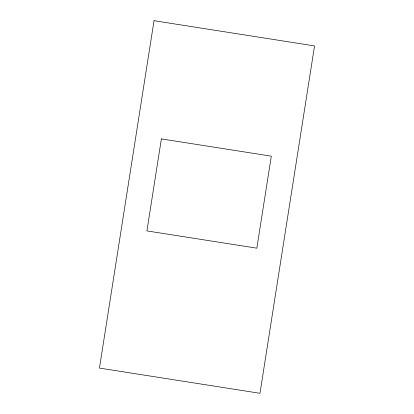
<?xml version="1.0" encoding="UTF-8"?>
<svg xmlns="http://www.w3.org/2000/svg" width="414" height="414" viewBox="0 0 414 414"><rect width="100%" height="100%" fill="white"/><g stroke="black" fill="none" stroke-linecap="round" stroke-linejoin="round"><path stroke-width="0.62" d="M154.029 20.7L99.453 368.082L259.971 393.3L314.547 45.918L154.029 20.7M161.382 138.892L146.929 230.908L256.846 248.177L271.305 156.161L161.382 138.892"/></g></svg>
